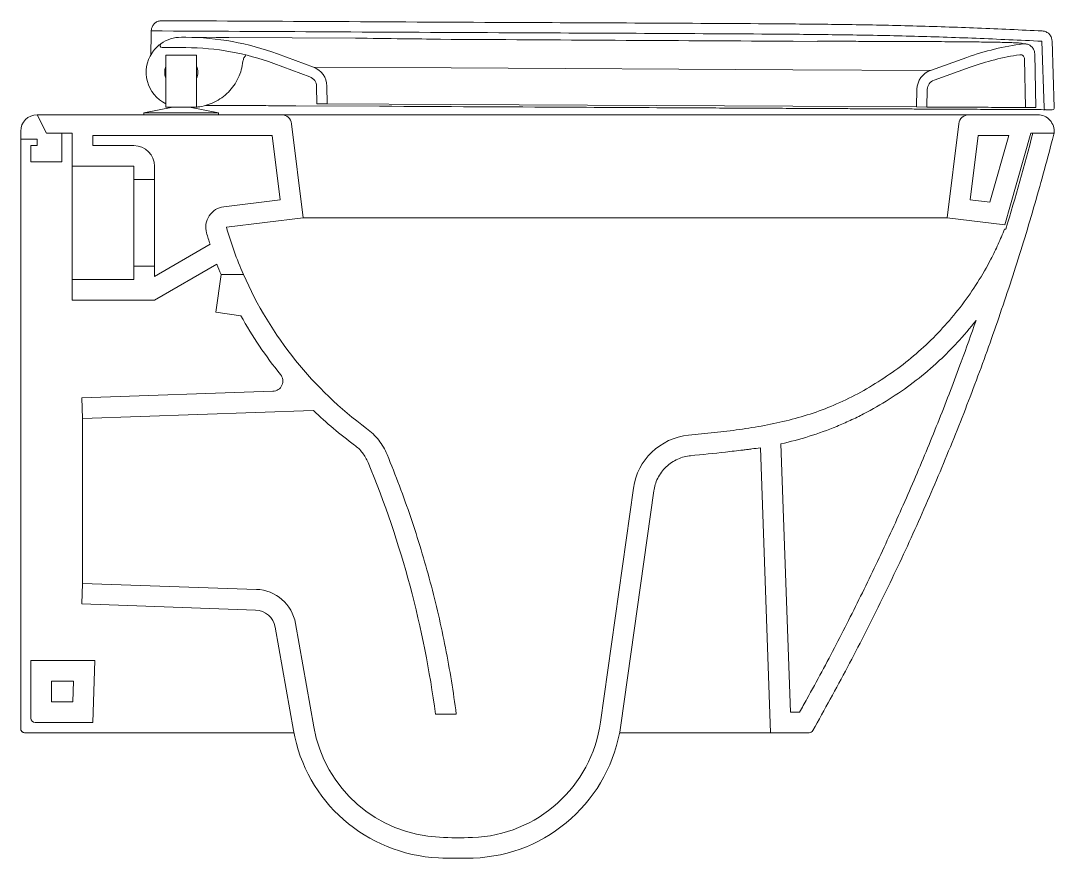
# Model space of a CAD drawing. Header units: millimetres. Extents: x 1778 to 2471, y 1406 to 1876.
# Drawn here: x 1977.65 to 1978.152, y 1423.481 to 1423.887 of the extents above; entities that cross this region are included whole.
import ezdxf

# ---------------------------------------------------------------- set-up
doc = ezdxf.new("R2010")
doc.units = ezdxf.units.MM
doc.layers.add('ARQ_SANITAROS', color=42, linetype='Continuous', lineweight=0)

msp = doc.modelspace()

# ---------------------------------------------------------------- linework, layer by layer
at = {"layer": 'ARQ_SANITAROS'}
for p, q in [((1978.043284438176, 1423.885502085657), (1978.038887333274, 1423.88556241185)), ((1977.713150838505, 1423.881281682502), (1977.713150713062, 1423.881286023363)), ((1977.713196637308, 1423.882339861056), (1977.713204999892, 1423.882531759829)), ((1977.713080196376, 1423.879392071953), (1977.713079901233, 1423.879341297333)), ((1977.730049326057, 1423.879252973558), (1977.727807591911, 1423.879264525996)), ((1977.730049326057, 1423.879252973558), (1977.744778714063, 1423.879177067881)), ((1977.744659910906, 1423.879177680115), (1977.744778714063, 1423.879177067881)), ((1977.750925070075, 1423.879096598066), (1977.750807286512, 1423.879146000544)), ((1977.750807286512, 1423.879146000544), (1977.812262752029, 1423.878829299085)), ((1977.853572149063, 1423.878313607846), (1977.858806331878, 1423.878251508981)), ((1977.858808727182, 1423.878264470025), (1977.858806331878, 1423.878251508981)), ((1978.024803639139, 1423.877301261559), (1978.036689844756, 1423.877281945495)), ((1978.036695409448, 1423.877296747044), (1978.036689844756, 1423.877281945495)), ((1978.036689844756, 1423.877281945495), (1978.044266362972, 1423.877288406905)), ((1978.145523458827, 1423.877327335822), (1978.146596296518, 1423.845067548435)), ((1978.150520696183, 1423.877493524908), (1978.151597364479, 1423.845118552824)), ((1977.730023559655, 1423.874253039949), (1977.718454570306, 1423.874312658988)), ((1977.720219986141, 1423.870644751725), (1977.720219986141, 1423.845274751725)), ((1977.735219986142, 1423.870644751725), (1977.720219986141, 1423.870644751725)), ((1977.735219986142, 1423.845274751725), (1977.735219986142, 1423.870644751725)), ((1977.791932673503, 1423.864726344714), (1977.774470952795, 1423.871183990014)), ((1978.142091578464, 1423.871174481773), (1978.142639379679, 1423.845126328127)), ((1977.790198382994, 1423.860036756626), (1977.772736662288, 1423.866494401927)), ((1977.791932673503, 1423.864726344714), (1977.858734857921, 1423.864382089747)), ((1978.109062186653, 1423.869459724629), (1978.091534838153, 1423.863182390212)), ((1978.110748052165, 1423.864752511284), (1978.093220703664, 1423.858475176867)), ((1978.137139746925, 1423.868826098085), (1978.137637618788, 1423.845152103946)), ((1977.858734857921, 1423.864382089747), (1978.024732653734, 1423.86352664518)), ((1978.024732653734, 1423.86352664518), (1978.091534838153, 1423.863182390212)), ((1977.793642317497, 1423.846924831772), (1977.793462987229, 1423.855452293969)), ((1977.798643965046, 1423.846899056537), (1977.798461881972, 1423.855557419399)), ((1978.084911477633, 1423.854081244675), (1978.084640167469, 1423.845425218307)), ((1978.089909023404, 1423.853924604098), (1978.089641815017, 1423.845399443072)), ((1977.723719986142, 1423.845274751725), (1977.709601693256, 1423.842644751726)), ((1977.735219986142, 1423.845274751725), (1977.720219986141, 1423.845274751725)), ((1977.745838279028, 1423.842644751726), (1977.731719986142, 1423.845274751725)), ((1977.731890245974, 1423.845243035188), (1977.732733724895, 1423.845238688448)), ((1977.732733724895, 1423.845238688448), (1977.733387853026, 1423.845274751725)), ((1977.732733724895, 1423.845238688448), (1977.732733910742, 1423.845274751725)), ((1977.783312733957, 1423.845978050442), (1977.82398117662, 1423.845768471766)), ((1977.798643965046, 1423.846899056537), (1977.793642317497, 1423.846924831772)), ((1977.858643168351, 1423.846589859705), (1977.798643965046, 1423.846899056537)), ((1977.82398117662, 1423.845768471766), (1977.824156864083, 1423.845767566387)), ((1978.024640964163, 1423.845734415139), (1977.858643168351, 1423.846589859705)), ((1978.084640167469, 1423.845425218307), (1978.024640964163, 1423.845734415139)), ((1978.089641815017, 1423.845399443072), (1978.084640167469, 1423.845425218307)), ((1978.137637618788, 1423.845152103946), (1978.137250558997, 1423.845154098601)), ((1978.142639379679, 1423.845126328127), (1978.137637618788, 1423.845152103946)), ((1978.151599104401, 1423.845118543858), (1978.151597364479, 1423.845118552824)), ((1977.662255341562, 1423.83271377243), (1977.657789852845, 1423.841644751726)), ((1977.776366231407, 1423.841644751726), (1977.657789852845, 1423.841644751726)), ((1977.709601693256, 1423.842644751726), (1977.709601693256, 1423.841644751726)), ((1977.709601693256, 1423.842644751726), (1977.727719986143, 1423.842644751726)), ((1977.709601693256, 1423.841644751726), (1977.727719986143, 1423.841644751726)), ((1977.727719986143, 1423.842644751726), (1977.745838279028, 1423.842644751726)), ((1977.727719986143, 1423.841644751726), (1977.745838279028, 1423.841644751726)), ((1977.745838279028, 1423.841644751726), (1977.745838279028, 1423.842644751726)), ((1977.846147266592, 1423.841644751726), (1977.776366231407, 1423.841644751726)), ((1978.039157552088, 1423.841644751726), (1977.846147266592, 1423.841644751726)), ((1978.110213471021, 1423.841644751726), (1978.039157552088, 1423.841644751726)), ((1978.143502516116, 1423.841644751726), (1978.110213471021, 1423.841644751726)), ((1978.147590590709, 1423.844100799531), (1978.150592763727, 1423.844085328286)), ((1977.781328958835, 1423.837254098503), (1977.786929083432, 1423.791644750981)), ((1978.099650633897, 1423.791644750981), (1978.105250758494, 1423.837254098503)), ((1977.649789852465, 1423.833644751346), (1977.649789852465, 1423.829713772869)), ((1977.657789852845, 1423.829713772869), (1977.649789852465, 1423.829713772869)), ((1977.649789852465, 1423.829713772869), (1977.649789852465, 1423.797067067472)), ((1977.657789852845, 1423.829713772869), (1977.657789852845, 1423.826713772377)), ((1977.662255341562, 1423.83271377243), (1977.674789852838, 1423.83271377243)), ((1977.662255341562, 1423.83271377243), (1977.669789852018, 1423.83271377243)), ((1977.669789852018, 1423.83271377243), (1977.669789852018, 1423.818713771997)), ((1977.674789852838, 1423.83271377243), (1977.674789852838, 1423.816644751353)), ((1977.684789852615, 1423.826644752062), (1977.684789852615, 1423.831644751949)), ((1977.771942598189, 1423.831644751949), (1977.684789852615, 1423.831644751949)), ((1977.771942598189, 1423.831644751949), (1977.775784922208, 1423.800351518093)), ((1978.110794765319, 1423.800351518093), (1978.114637119139, 1423.831644751949)), ((1978.129472506607, 1423.831644751949), (1978.114637119139, 1423.831644751949)), ((1978.129472506607, 1423.831644751949), (1978.120338780249, 1423.7991796647)), ((1978.140161496962, 1423.83271377243), (1978.130380136336, 1423.797946742623)), ((1978.140161496962, 1423.83271377243), (1978.151448172892, 1423.83271377243)), ((1978.141194803084, 1423.83271377243), (1978.151448172892, 1423.83271377243)), ((1977.654789852353, 1423.826713772377), (1977.654789852353, 1423.818713771997)), ((1977.657789852845, 1423.826713772377), (1977.654789852353, 1423.826713772377)), ((1977.704789850081, 1423.826644752062), (1977.684789852615, 1423.826644752062)), ((1977.654789852353, 1423.818713771997), (1977.669789852018, 1423.818713771997)), ((1977.674789852838, 1423.816644751353), (1977.704789852167, 1423.816644751353)), ((1977.674789852838, 1423.761644753514), (1977.674789852838, 1423.816644751353)), ((1977.704789852167, 1423.816644751353), (1977.704789852167, 1423.810144751219)), ((1977.71478985008, 1423.816644752061), (1977.71478985008, 1423.810144751219)), ((1977.71478985008, 1423.810144751219), (1977.704789852167, 1423.810144751219)), ((1977.704789852167, 1423.810144751219), (1977.704789852167, 1423.768144751786)), ((1977.71478985008, 1423.810144751219), (1977.71478985008, 1423.768144751786)), ((1977.74841438737, 1423.796990840582), (1977.775784922208, 1423.800351518093)), ((1978.110794765319, 1423.800351518093), (1978.120338780249, 1423.7991796647)), ((1977.649789852465, 1423.797067067472), (1977.649789852465, 1423.711045476495)), ((1978.130380136336, 1423.797946742623), (1978.127640259827, 1423.788208058922)), ((1977.749633078839, 1423.787065378277), (1977.786929083432, 1423.791644750981)), ((1977.786929083432, 1423.791644750981), (1977.846092877354, 1423.791644750981)), ((1977.846092877354, 1423.791644750981), (1978.039103192652, 1423.791644750981)), ((1978.039103192652, 1423.791644750981), (1978.099650633897, 1423.791644750981)), ((1978.099650633897, 1423.791644750981), (1978.127640259827, 1423.788208058922)), ((1978.127463651265, 1423.786140943764), (1978.128039938772, 1423.786081517934)), ((1977.71478985008, 1423.763191754816), (1977.741718081201, 1423.77873877704)), ((1977.704789852167, 1423.768144751786), (1977.704789852167, 1423.761644753514)), ((1977.704789852167, 1423.768144751786), (1977.71478985008, 1423.768144751786)), ((1977.71478985008, 1423.75164474815), (1977.745081936385, 1423.769133898317)), ((1977.71478985008, 1423.768144751786), (1977.71478985008, 1423.763191754816)), ((1977.744480331804, 1423.74577600777), (1977.747060371006, 1423.764133895634)), ((1977.757924844886, 1423.764133895634), (1977.747060371006, 1423.764133895634)), ((1977.674789852838, 1423.761644753514), (1977.674789852838, 1423.75164474815)), ((1977.704789852167, 1423.761644753514), (1977.674789852838, 1423.761644753514)), ((1977.674789852838, 1423.75164474815), (1977.71478985008, 1423.75164474815)), ((1977.756701779927, 1423.744058395623), (1977.744480331804, 1423.74577600777)), ((1977.649789852465, 1423.711045476495), (1977.649789852465, 1423.698081123529)), ((1977.679440857286, 1423.704138654171), (1977.772229400839, 1423.707378911672)), ((1977.679440857286, 1423.704138654171), (1977.679789851795, 1423.694144758282)), ((1977.649789852465, 1423.698081123529), (1977.649789852465, 1423.688429492413)), ((1977.679789851795, 1423.694144758282), (1977.79176836964, 1423.698055121003)), ((1977.679789851795, 1423.694144758282), (1977.679789851795, 1423.614144745169)), ((1977.649789852465, 1423.659436705409), (1977.649789852465, 1423.688429492413)), ((1978.013789845074, 1423.541644739805), (1978.008958024348, 1423.680009934007)), ((1978.023446751203, 1423.551644760071), (1978.018898529375, 1423.681888851224)), ((1977.649789852465, 1423.659436705409), (1977.649789852465, 1423.543644743858)), ((1977.947237831916, 1423.660378265081), (1977.931259227361, 1423.546684699951)), ((1977.957140487994, 1423.658986541329), (1977.941161913241, 1423.545292961298)), ((1977.679789851795, 1423.614144745169), (1977.679440857286, 1423.604150849281)), ((1977.764211808706, 1423.611196669636), (1977.679789851795, 1423.614144745169)), ((1977.76386281606, 1423.601202758847), (1977.679440857286, 1423.604150849281)), ((1977.792056871022, 1423.544508593975), (1977.783209977116, 1423.594681816994)), ((1977.782208797897, 1423.542772131859), (1977.77336189654, 1423.592945339976)), ((1977.654789852353, 1423.54864473909), (1977.654789852353, 1423.576644766031)), ((1977.685837475741, 1423.576644766031), (1977.654789852353, 1423.576644766031)), ((1977.684789852615, 1423.546644764839), (1977.685837475741, 1423.576644766031)), ((1977.664789852353, 1423.556644764838), (1977.664789852353, 1423.566644766031)), ((1977.675482172603, 1423.566644766031), (1977.664789852353, 1423.566644766031)), ((1977.675132964867, 1423.556644764838), (1977.675482172603, 1423.566644766031)), ((1977.664789852353, 1423.556644764838), (1977.675132964867, 1423.556644764838)), ((1977.851174396838, 1423.550656276642), (1977.861259234513, 1423.550656276642)), ((1978.023446751203, 1423.551644760071), (1978.027952296104, 1423.551644760071)), ((1977.656789852682, 1423.546644764839), (1977.684789852615, 1423.546644764839)), ((1977.679789851795, 1423.541644739805), (1977.65178985256, 1423.541644739805)), ((1977.679789851795, 1423.541644739805), (1977.78241647538, 1423.541644739805)), ((1977.940557134713, 1423.541644739805), (1977.95011932906, 1423.541644739805)), ((1977.95011932906, 1423.541644739805), (1978.013789845074, 1423.541644739805)), ((1978.032624972428, 1423.541644739805), (1978.013789845074, 1423.541644739805))]:
    msp.add_line(p, q, dxfattribs=at)
for centre, radius, start, end in [((1977.718459723587, 1423.87531264571), 0.0010000000000001, 125.3638251495328, 269.7047374610505), ((1977.727719986143, 1423.862264751726), 0.0170000000000001, 89.70473746103477, 125.3638251576369), ((1977.729379399589, 1423.749254699729), 0.13, 69.70473746381336, 89.70473746103661), ((1978.152894689943, 1423.74707217765), 0.1300000000000001, 97.26259027076583, 109.704737470499), ((1977.727719986143, 1423.862264751726), 0.0170000000000003, 146.2826769805987, 243.8210312834541), ((1977.729379399589, 1423.749254699729), 0.125, 69.70473746388437, 89.7047374610366), ((1978.152894689943, 1423.74707217765), 0.1250000000000001, 98.29940365623494, 109.7047374707236), ((1977.727719986143, 1423.862264751726), 0.0079999999999999, 159.6358651991234, 200.3641348008765), ((1977.727719986143, 1423.862264751726), 0.0080853305939754, 338.0646349128689, 21.9353650871311), ((1977.788464092486, 1423.855347168538), 0.01, 1.204737474059532, 69.70473746158595), ((1977.788464092486, 1423.855347168538), 0.0050000000000001, 1.20473747669231, 69.70473746203781), ((1978.094906569175, 1423.853767963521), 0.0100000000000001, 109.7047374706679, 178.2047374737569), ((1978.094906569175, 1423.853767963521), 0.0050000000000001, 109.7047374755738, 178.2047374737569), ((1978.147595743988, 1423.845100786252), 0.0010000000000001, 181.9047374667031, 269.7047374610505), ((1978.150597917007, 1423.845085315008), 0.0010000000000001, 269.7047374610505, 1.904737466703146), ((1978.150601154671, 1423.845085298318), 0.0009999999954161, 270.8688016039832, 1.886333699593012), ((1977.657789852465, 1423.833644751726), 0.0080000000000001, 90, 180), ((1977.776366226143, 1423.836644751726), 0.0050000000000001, 6.999999992481902, 90), ((1978.110213478788, 1423.836644751726), 0.0050000000000002, 90, 173.0000000075181), ((1978.143502515724, 1423.833644751726), 0.008, 353.3172127369115, 90), ((1978.143502515724, 1423.833644751726), 0.008, 345.4926717843566, 353.3172127369115), ((1977.704789850081, 1423.816644752061), 0.01, 0, 90), ((1977.749633078266, 1423.787065378467), 0.0100000000000001, 96.99999999248192, 196.098941694137), ((1977.77205490551, 1423.71237586154), 0.0050000000000002, 271.9999999777144, 39.0470895551387), ((1977.976945862599, 1423.656203074096), 0.03, 95.50773738463559, 171.9999999875304), ((1977.369581723303, 1423.487139530924), 0.4857631972694351, 7.513314084484763, 22.47443758381333), ((1977.763517387983, 1423.591245417843), 0.0199901364687611, 10.01362442113174, 88.02922778779916), ((1977.763513822316, 1423.591208855388), 0.01, 9.999999995412493, 88.0000000223311), ((1977.656789852465, 1423.548644751726), 0.002, 180, 270), ((1977.856069373474, 1423.555795731863), 0.0650000000000001, 189.9999999966142, 267.3651152123356), ((1977.866891807485, 1423.555730953271), 0.0650000000000001, 271.9489955394587, 351.9999999871624), ((1977.866891807485, 1423.555730953271), 0.0750000000000001, 271.9489955394606, 351.9999999873342), ((1977.856069373474, 1423.555795731863), 0.0750000000000002, 189.9999999968262, 267.3651152122314), ((1978.032624976727, 1423.543644751726), 0.0020000000000001, 270, 330.464320076811), ((1977.862289852466, 1423.690965174777), 0.2003125000000004, 267.3651152119436, 271.9489955396035), ((1977.862289852466, 1423.690965174777), 0.2103125000000005, 267.3651152119251, 271.9489955395973)]:
    msp.add_arc(centre, radius, start, end, dxfattribs=at)
for points, knots in [([(1977.718226025285, 1423.887314009532), (1977.71766361531, 1423.88726163363), (1977.716538795357, 1423.887156881824), (1977.715036194273, 1423.886302579282), (1977.713898166852, 1423.885039639478), (1977.713320072778, 1423.883697084496), (1977.713234981223, 1423.882835375965), (1977.713204999892, 1423.882531759829)], [0, 0, 0, 0, 0.2200692186436399, 0.4401384372862777, 0.660207655957179, 0.8802768746836198, 0.9999999999999998, 0.9999999999999998, 0.9999999999999998, 0.9999999999999998]), ([(1977.718226025285, 1423.887314009532), (1977.74671241205, 1423.887169445816), (1977.804540560896, 1423.886875977495), (1977.90516200551, 1423.886317220409), (1977.987773807274, 1423.886052736504), (1978.051517508805, 1423.885474768273), (1978.082944190058, 1423.884830705927), (1978.11436603454, 1423.883802259915), (1978.135304736159, 1423.882814787274), (1978.145774111012, 1423.882321049819)], [0, 0, 0, 0, 0.1998559779209912, 0.4057131335760556, 0.7059457440014794, 0.7794420695470488, 0.852937494312674, 0.9264685782911968, 1, 1, 1, 1]), ([(1977.713150838505, 1423.881281682502), (1977.71313916691, 1423.880984989976), (1977.713120169429, 1423.880502073049), (1977.713097110674, 1423.87989819982), (1977.713086516374, 1423.879612966125), (1977.713082930652, 1423.879511814883), (1977.713080777638, 1423.879445834524), (1977.713079879126, 1423.87940815281), (1977.713079763848, 1423.879393405396), (1977.71308007295, 1423.879392452464), (1977.713080196376, 1423.879392071953)], [0, 0, 0, 0, 0.4930342614628822, 0.8024960899504758, 0.8686508191154128, 0.9127391735910187, 0.9565527819890215, 0.9746425564283766, 0.9898746350425301, 1, 1, 1, 1]), ([(1977.713192986415, 1423.882256082934), (1977.713191851511, 1423.882230039896), (1977.71318874385, 1423.882158727494), (1977.713171181524, 1423.881755719431), (1977.71315463833, 1423.881376097704), (1977.713150713062, 1423.881286023363)], [0, 0, 0, 0, 0.3049710989206138, 0.8350877584009351, 1, 1, 1, 1]), ([(1977.713196637308, 1423.882339861056), (1977.741803419924, 1423.882194409903), (1977.799882340065, 1423.8818991077), (1977.901427628057, 1423.881340211921), (1977.985009886593, 1423.881053682612), (1978.04976124186, 1423.880500304038), (1978.08168995009, 1423.879864772275), (1978.113613807096, 1423.87883031882), (1978.134886891321, 1423.877828330952), (1978.145523458827, 1423.877327335822)], [0, 0, 0, 0, 0.1984825653964325, 0.4029692265521028, 0.7045534031247854, 0.7783975371946182, 0.8522406860910811, 0.9261201666670505, 1, 1, 1, 1]), ([(1978.150520696183, 1423.877493524908), (1978.150446769106, 1423.878053527561), (1978.150298914952, 1423.879173532868), (1978.149387561818, 1423.880641966485), (1978.148081860989, 1423.881731682418), (1978.146789727482, 1423.882227158255), (1978.146003039801, 1423.882299885844), (1978.145774111012, 1423.882321049819)], [0, 0, 0, 0, 0.2267345567542689, 0.4534691139377957, 0.6802036587114548, 0.906938177430309, 1, 1, 1, 1]), ([(1977.713079901233, 1423.879341297333), (1977.713071974275, 1423.878007988403), (1977.713054558863, 1423.875078727787), (1977.713038052953, 1423.8721494619), (1977.713029060024, 1423.870553507343)], [0, 0, 0, 0, 0.4551691040664526, 1, 1, 1, 1]), ([(1977.71576127711, 1423.874347354024), (1977.716092264632, 1423.874659595231), (1977.716670726837, 1423.875205294765), (1977.717362932798, 1423.875749772741), (1977.71775160725, 1423.876036545633), (1977.717873557354, 1423.876122873253), (1977.717879686878, 1423.876127235119), (1977.717880957177, 1423.876128139084)], [0, 0, 0, 0, 0.3616178370489485, 0.6319943723649458, 0.8182587801517422, 0.9623354588158004, 1, 1, 1, 1]), ([(1977.744778714063, 1423.879177067881), (1977.745411054775, 1423.879171667111), (1977.746874601017, 1423.879159167081), (1977.748979540602, 1423.879123471261), (1977.750236076487, 1423.879106342071), (1977.750922276979, 1423.879096637567), (1977.750925070075, 1423.879096598066)], [0, 0, 0, 0, 0.2570125232434997, 0.5948529088641428, 0.9983508982456308, 1, 1, 1, 1]), ([(1977.812262752029, 1423.878829299085), (1977.820019240919, 1423.878726341634), (1977.83378797459, 1423.878543579337), (1977.84755893288, 1423.878383505546), (1977.853572149063, 1423.878313607846)], [0, 0, 0, 0, 0.5633407599332337, 1, 1, 1, 1]), ([(1977.858806331878, 1423.878251508981), (1977.887134733354, 1423.878090695858), (1977.942467298085, 1423.877776586973), (1977.997799602787, 1423.877457155112), (1978.024803639139, 1423.877301261559)], [0, 0, 0, 0, 0.5119661742433828, 1, 1, 1, 1]), ([(1978.044287195192, 1423.877297136532), (1978.04341784357, 1423.877297308411), (1978.040895092603, 1423.877297807184), (1978.038358293896, 1423.87729670078), (1978.036695687727, 1423.877295975649)], [0, 0, 0, 0, 0.3446046136794483, 1, 1, 1, 1]), ([(1978.044266362972, 1423.877288406905), (1978.045051145121, 1423.877289180628), (1978.049181336194, 1423.87729325262), (1978.05602885605, 1423.877285452046), (1978.06473167935, 1423.877269792829), (1978.072772946809, 1423.877246456469), (1978.080642269403, 1423.877216659003), (1978.088159127756, 1423.877180951136), (1978.09523779133, 1423.877140191123), (1978.101878550018, 1423.877094643736), (1978.108104756626, 1423.877042912681), (1978.113825192397, 1423.876986083361), (1978.117139021685, 1423.876942249291), (1978.118764627686, 1423.876920746396)], [0, 0, 0, 0, 0.0263897084074272, 0.1388850881767485, 0.233046636027187, 0.327875670317165, 0.4248092500620662, 0.5224709723283628, 0.6166290501077074, 0.7114490537020762, 0.8083586167861447, 0.9059899121396606, 1, 1, 1, 1]), ([(1978.118764627686, 1423.876920746396), (1978.120289027687, 1423.876897636125), (1978.123371303899, 1423.876850908077), (1978.127228789687, 1423.876769189897), (1978.130443835356, 1423.876677147524), (1978.132944960721, 1423.876573231218), (1978.134743077442, 1423.876455299196), (1978.135897893613, 1423.876320998743), (1978.13604378331, 1423.876214164981), (1978.136116999563, 1423.876160549353)], [0, 0, 0, 0, 0.1410654884544014, 0.2852288106682939, 0.4304654750989127, 0.5703001742020107, 0.711112324821595, 0.8550187339120977, 1, 1, 1, 1]), ([(1978.136116999563, 1423.876160549353), (1978.13612146331, 1423.876104170766), (1978.136129228082, 1423.87600609914), (1978.136165706935, 1423.875997128906), (1978.136181215134, 1423.875993315404)], [0, 0, 0, 0, 0.5748715368884608, 0.9999999999999998, 0.9999999999999998, 0.9999999999999998, 0.9999999999999998]), ([(1978.142091578464, 1423.871174481773), (1978.142053374627, 1423.87158232262), (1978.141962732078, 1423.872549967124), (1978.141282178136, 1423.873961925424), (1978.140095115392, 1423.875188143811), (1978.138562317243, 1423.875946197712), (1978.137288566437, 1423.876113298443), (1978.136596092502, 1423.876042982762), (1978.136460486332, 1423.876029212944)], [0, 0, 0, 0, 0.1465244375412459, 0.3476443514324785, 0.5487687604830337, 0.7498956371246877, 0.9510224241786618, 1, 1, 1, 1]), ([(1977.713579618524, 1423.871701382672), (1977.713581290744, 1423.871703887537), (1977.713821838907, 1423.872064211), (1977.71425860325, 1423.872665550941), (1977.714992133231, 1423.873553173445), (1977.715463532551, 1423.874039917466), (1977.71576127711, 1423.874347354024)], [0, 0, 0, 0, 0.0028624131329049, 0.4117567272612041, 0.6284546321534562, 0.9999999999999998, 0.9999999999999998, 0.9999999999999998, 0.9999999999999998]), ([(1977.757722864705, 1423.867592391296), (1977.757832581412, 1423.868155341231), (1977.758051599708, 1423.869279111144), (1977.758782439244, 1423.870160509346), (1977.759147166406, 1423.87060037316)], [0, 0, 0, 0, 0.5009476835609675, 0.9999999999999998, 0.9999999999999998, 0.9999999999999998, 0.9999999999999998]), ([(1978.137139746925, 1423.868826098085), (1978.137112919465, 1423.869050413987), (1978.137059264548, 1423.869499045743), (1978.1367018692, 1423.870091194175), (1978.136185198982, 1423.870531994434), (1978.135539206302, 1423.870793838739), (1978.13508242782, 1423.870773416062), (1978.134851452205, 1423.870763089087)], [0, 0, 0, 0, 0.1990854538737728, 0.3981708661937058, 0.5972576660666605, 0.7963484236805656, 0.9999999999999998, 0.9999999999999998, 0.9999999999999998, 0.9999999999999998]), ([(1977.735219986142, 1423.84537576057), (1977.735393089511, 1423.845384118035), (1977.736948936362, 1423.845459234626), (1977.739879206211, 1423.84615067936), (1977.743813614517, 1423.847623921614), (1977.747468899762, 1423.849804685804), (1977.750678214673, 1423.852530317804), (1977.75341219142, 1423.855788844277), (1977.755527210315, 1423.859426779181), (1977.757066109331, 1423.863401031089), (1977.757501870161, 1423.866182021817), (1977.757722864705, 1423.867592391296)], [0, 0, 0, 0, 0.0151910606596609, 0.1365367053475599, 0.2614012041400548, 0.3827430043524709, 0.5076034718885672, 0.6289431369448294, 0.7538014898610105, 0.8751413079943271, 1, 1, 1, 1]), ([(1977.73970937471, 1423.846202753769), (1977.740094287763, 1423.846200770177), (1977.74103993826, 1423.84619589691), (1977.742209359919, 1423.846189870472), (1977.74290278578, 1423.846186297006)], [0, 0, 0, 0, 0.4070352161920347, 1, 1, 1, 1]), ([(1977.74290278578, 1423.846186297006), (1977.744382126288, 1423.846178673449), (1977.747340804138, 1423.846163426349), (1977.752143462611, 1423.846138676574), (1977.757193574783, 1423.846112651584), (1977.76235193488, 1423.846086068754), (1977.767513392777, 1423.846059469961), (1977.772679750822, 1423.846032845915), (1977.777957748991, 1423.846005646549), (1977.781527732946, 1423.845987249175), (1977.783312733957, 1423.845978050442)], [0, 0, 0, 0, 0.1263329774775155, 0.2526656845295383, 0.3826709046388666, 0.5126768957720965, 0.632931252895982, 0.7531862258055747, 0.8765924883765839, 1, 1, 1, 1]), ([(1977.824156864083, 1423.845767566387), (1977.855040482291, 1423.845608412326), (1977.906221265314, 1423.845344659891), (1977.967550397615, 1423.845028609472), (1978.008144546514, 1423.844819413657), (1978.02844158228, 1423.844714815949), (1978.038590100293, 1423.844662517094)], [0, 0, 0, 0, 0.4320719670651813, 0.7160359724434936, 0.8580179843879665, 1, 1, 1, 1]), ([(1978.038590100293, 1423.844662517094), (1978.04168656903, 1423.84464655991), (1978.04789056299, 1423.844614588564), (1978.057119456943, 1423.844567028853), (1978.066207367627, 1423.844520195678), (1978.075080247551, 1423.844474470632), (1978.083677238327, 1423.844430167339), (1978.091954368409, 1423.844387512399), (1978.099846530238, 1423.844346841335), (1978.107294382008, 1423.844308459956), (1978.114237731876, 1423.844272678451), (1978.120647162482, 1423.844239648418), (1978.12646937035, 1423.84420964455), (1978.131654951582, 1423.84418292144), (1978.136153729804, 1423.844159737666), (1978.139952282594, 1423.844140162398), (1978.143039291067, 1423.844124253966), (1978.145469739162, 1423.844111729019), (1978.146961016196, 1423.844104043948), (1978.147195702986, 1423.844102834524), (1978.147273237444, 1423.844102434963)], [0, 0, 0, 0, 0.0560141186712647, 0.1122282455583941, 0.168442950105548, 0.2244578593061981, 0.2805045104979119, 0.3367504400517156, 0.392997068535937, 0.4490446762011419, 0.5052471265712148, 0.5616498838666604, 0.6180528674675682, 0.67425562753562, 0.7305383818257202, 0.7870222121400402, 0.8435058081810575, 0.899788241865998, 0.966892621772269, 1, 1, 1, 1]), ([(1978.137250558997, 1423.845154098601), (1978.137097293815, 1423.84515488843), (1978.136790274477, 1423.845156470607), (1978.134705840932, 1423.84516721242), (1978.131472462245, 1423.845183875149), (1978.12696701595, 1423.845207093287), (1978.121319486635, 1423.845236196976), (1978.114593452491, 1423.845270858576), (1978.106814260189, 1423.845310947469), (1978.098575905901, 1423.845353402584), (1978.092590914679, 1423.845384245332), (1978.089811155839, 1423.845398570399)], [0, 0, 0, 0, 0.1124961031759323, 0.2253511119717841, 0.3378489697694448, 0.450447910395163, 0.563404764904816, 0.676003547415537, 0.7887678784946555, 0.9018921940956435, 1, 1, 1, 1]), ([(1978.034365070429, 1423.542658823429), (1978.040038460279, 1423.552873179681), (1978.051380899482, 1423.573294077562), (1978.067238566088, 1423.604533079418), (1978.082228573041, 1423.636172036725), (1978.096261366157, 1423.668235891094), (1978.109270688738, 1423.700498417931), (1978.12126843646, 1423.732932198798), (1978.132244391266, 1423.765514997326), (1978.142349858414, 1423.798399709188), (1978.148280876598, 1423.820557796675), (1978.151247424449, 1423.831640721185)], [0, 0, 0, 0, 0.1121212435768047, 0.2241567073655819, 0.3361305151343308, 0.4480665904573327, 0.5599886132546118, 0.6699213574527687, 0.7798857171720904, 0.8899043077823874, 1, 1, 1, 1]), ([(1977.974066448773, 1423.686064573823), (1977.978239936809, 1423.686477254896), (1977.986471800909, 1423.687291234588), (1977.998749968718, 1423.68876470674), (1978.010858052252, 1423.690703682476), (1978.022843296497, 1423.693281674854), (1978.034600886617, 1423.696661517281), (1978.046268870992, 1423.701158389808), (1978.057727087142, 1423.70686219758), (1978.068945631243, 1423.713633205933), (1978.079558347953, 1423.721321698391), (1978.08948027426, 1423.72985962714), (1978.098629481409, 1423.739221438315), (1978.106970058568, 1423.749328909262), (1978.114445655296, 1423.760092844097), (1978.120130348143, 1423.769988089405), (1978.124405686413, 1423.778710776263), (1978.126444328737, 1423.783664219052), (1978.127463651265, 1423.786140943764)], [0, 0, 0, 0, 0.0646939507439886, 0.1276035311490234, 0.1907344820202843, 0.2537852976552644, 0.3166077570538861, 0.3792578956513587, 0.4464034428978074, 0.5137893059939943, 0.5811760536197096, 0.6483229596605977, 0.7154698594788537, 0.7828571966166846, 0.8502433185430511, 0.9173886152930826, 0.9586942522997502, 1, 1, 1, 1]), ([(1977.757924845233, 1423.764133896603), (1977.764502176492, 1423.749121963384), (1977.773033066515, 1423.735080725183), (1977.793224841775, 1423.70999523217), (1977.804795682572, 1423.698880722323), (1977.817746938049, 1423.689353435205)], [0.2499616742660696, 0.2499616742660696, 0.2499616742660696, 0.2499616742660696, 0.5810127520897614, 0.5810127520897614, 0.903188584190317, 0.903188584190317, 0.903188584190317, 0.903188584190317]), ([(1978.018898530229, 1423.681888847729), (1978.023507072424, 1423.682907094236), (1978.028067662721, 1423.684121873577), (1978.037092228882, 1423.68694741051), (1978.041556214253, 1423.688558129131), (1978.048177708552, 1423.691279481822), (1978.050372442907, 1423.692237545939), (1978.053645480572, 1423.693752776164), (1978.054732685265, 1423.69427063595), (1978.056889048422, 1423.695326819943), (1978.05795964655, 1423.695865801981), (1978.063275087713, 1423.698614634231), (1978.067407503428, 1423.700985933122), (1978.075438250577, 1423.706064682269), (1978.079336574331, 1423.708772143553), (1978.086899442599, 1423.714522779443), (1978.090563998118, 1423.717565938243), (1978.095881614921, 1423.722388036156), (1978.097625738746, 1423.724039846373), (1978.101046577323, 1423.727424795984), (1978.102715198461, 1423.729149793896), (1978.107597361853, 1423.734421038525), (1978.110687437995, 1423.738063354125), (1978.113614385014, 1423.741832600365)], [0, 0, 0, 0, 0.1250000000000025, 0.1250000000000025, 0.2500000000000051, 0.2500000000000051, 0.3125000000000058, 0.3125000000000058, 0.343750000000006, 0.343750000000006, 0.3750000000000062, 0.3750000000000062, 0.5000000000000056, 0.5000000000000056, 0.6250000000000048, 0.6250000000000048, 0.750000000000004, 0.750000000000004, 0.8125000000000028, 0.8125000000000028, 0.8750000000000019, 0.8750000000000019, 1, 1, 1, 1]), ([(1978.027952296104, 1423.551644760071), (1978.029134890009, 1423.553760851064), (1978.035203046994, 1423.56461899289), (1978.045813621346, 1423.58441226617), (1978.059353148592, 1423.611237307687), (1978.072200742741, 1423.638400924846), (1978.084357458652, 1423.665880833715), (1978.095800032893, 1423.693664869523), (1978.105532723159, 1423.718998124805), (1978.111244253659, 1423.73513585054), (1978.113614392842, 1423.741832594274)], [0, 0, 0, 0, 0.0348200516730246, 0.1786695659670721, 0.3225423554278101, 0.466391839533629, 0.6102413624269906, 0.7541141102198502, 0.8979636400589464, 1, 1, 1, 1]), ([(1977.827691764228, 1423.676655594017), (1977.827167769486, 1423.677922226771), (1977.826563471355, 1423.679138408248), (1977.825200764348, 1423.681473949838), (1977.824442336005, 1423.682593297721), (1977.822769127715, 1423.684733764282), (1977.821849264864, 1423.685758595543), (1977.819892036295, 1423.687659366492), (1977.818851100954, 1423.68854118368), (1977.817746938049, 1423.689353435205)], [0, 0, 0, 0, 0.25, 0.25, 0.5, 0.5, 0.75, 0.75, 1, 1, 1, 1]), ([(1977.818451290333, 1423.672832814634), (1977.817752614002, 1423.674521699318), (1977.816842700589, 1423.676077872324), (1977.815169450029, 1423.678218388924), (1977.814556192803, 1423.678901625713), (1977.813251341641, 1423.680168836331), (1977.81255736791, 1423.68075672856), (1977.811821241763, 1423.681298242872)], [0, 0, 0, 0, 0.5000000000000031, 0.5000000000000031, 0.7500000000000016, 0.7500000000000016, 1, 1, 1, 1]), ([(1977.975026259137, 1423.676110739016), (1977.98069159983, 1423.676657021447), (1977.986352562075, 1423.677248717603), (1977.994837440135, 1423.678204357916), (1977.998371438177, 1423.678616728508), (1978.001903726436, 1423.679046833167), (1978.003316504951, 1423.679220293812), (1978.004022885277, 1423.679307116766), (1978.006140363756, 1423.679584829284), (1978.007551283384, 1423.679788394587), (1978.008958033661, 1423.680009938815)], [0, 0, 0, 0, 0.5000000000000027, 0.5000000000000027, 0.750000000000004, 0.8125000000000042, 0.8125000000000042, 0.8750000000000044, 0.8750000000000044, 1, 1, 1, 1]), ([(1977.861259230263, 1423.550656276092), (1977.859867884944, 1423.561426557154), (1977.858119039146, 1423.572176082837), (1977.853910141873, 1423.593562776024), (1977.851450092697, 1423.604199892004), (1977.845831934665, 1423.625291583882), (1977.842673838243, 1423.635746109504), (1977.835681876674, 1423.656404741299), (1977.83184803355, 1423.666608800736), (1977.827691764228, 1423.676655594017)], [0, 0, 0, 0, 0.25, 0.25, 0.5, 0.5, 0.75, 0.75, 1, 1, 1, 1]), ([(1977.975026259137, 1423.676110739016), (1977.973999287533, 1423.676011712924), (1977.972952020939, 1423.675830126197), (1977.970856807918, 1423.675284357032), (1977.969809015645, 1423.674920029239), (1977.967760255994, 1423.674004299491), (1977.96675951619, 1423.673452836646), (1977.964853996736, 1423.672175010145), (1977.963949460938, 1423.671448708078), (1977.962279791085, 1423.669850130847), (1977.961514842763, 1423.66897803351), (1977.960155364446, 1423.667129882093), (1977.959560906587, 1423.666154068957), (1977.958556953792, 1423.664147067246), (1977.958147407922, 1423.663116108678), (1977.957511045765, 1423.661046609996), (1977.957284090966, 1423.660008230212), (1977.957140501225, 1423.658986536115)], [0, 0, 0, 0, 0.125, 0.125, 0.25, 0.25, 0.375, 0.375, 0.5, 0.5, 0.625, 0.625, 0.75, 0.75, 0.875, 0.875, 1, 1, 1, 1]), ([(1977.651769748062, 1423.541644852775), (1977.651639490494, 1423.541646162217), (1977.651511391326, 1423.541660057755), (1977.651259407895, 1423.541712090524), (1977.651134251687, 1423.541750817083), (1977.650895274845, 1423.541851282548), (1977.650781936142, 1423.541912471398), (1977.650567446502, 1423.542056540749), (1977.65046574238, 1423.542140288518), (1977.650283258415, 1423.542323066654), (1977.650201351947, 1423.542422641817), (1977.650056564383, 1423.542638471969), (1977.649994639729, 1423.542753784658), (1977.649845377815, 1423.543110464664), (1977.649791670959, 1423.543369819885), (1977.649789898454, 1423.543631188798)], [0, 0, 0, 0, 0.1249999999999938, 0.1249999999999938, 0.2499999999999875, 0.2499999999999875, 0.3749999999999813, 0.3749999999999813, 0.4999999999999752, 0.4999999999999752, 0.624999999999969, 0.624999999999969, 0.7499999999999628, 0.7499999999999628, 1, 1, 1, 1])]:
    msp.add_open_spline(points, degree=3, knots=knots, dxfattribs=at)
for points in [[(1978.128039931407, 1423.786081516822), (1978.132740585968, 1423.80152582855), (1978.137126804503, 1423.81707307338), (1978.14119479573, 1423.832713772809)], [(1977.740025235504, 1423.7842924094), (1977.740562554993, 1423.782430693297), (1977.741126958965, 1423.780579306861), (1977.741718081212, 1423.778738777225)], [(1977.749633078266, 1423.787065378467), (1977.751899358563, 1423.779213121833), (1977.754673403822, 1423.771554903605), (1977.757924845233, 1423.764133896603)], [(1977.745081939973, 1423.769133896602), (1977.745718899683, 1423.767456873814), (1977.746378474206, 1423.765790066696), (1977.7470603679, 1423.764133896603)], [(1977.756701778664, 1423.744058393866), (1977.762262952653, 1423.733995505979), (1977.768701247996, 1423.724447357106), (1977.775938047914, 1423.715525655987)], [(1977.791957162825, 1423.698062388889), (1977.798171960427, 1423.692063815024), (1977.804804502183, 1423.68645994637), (1977.811821241763, 1423.681298242872)]]:
    msp.add_open_spline(points, degree=3, dxfattribs=at)

doc.saveas('drawing.dxf')
